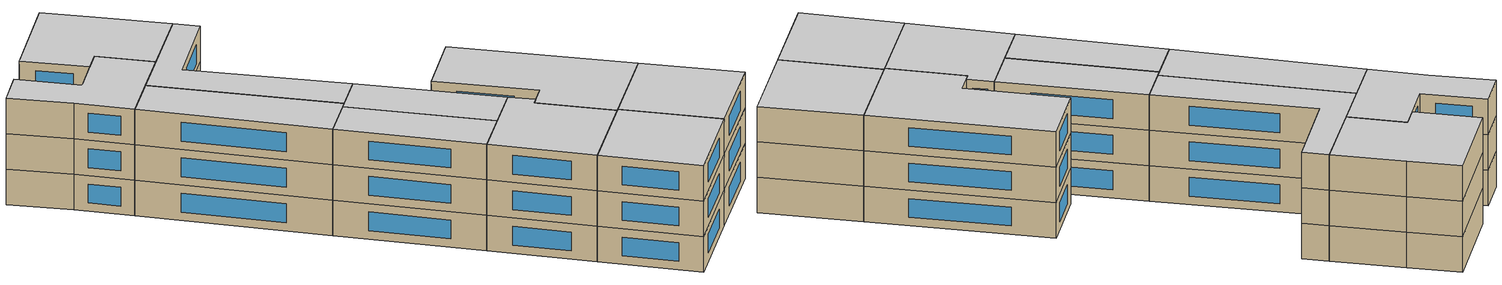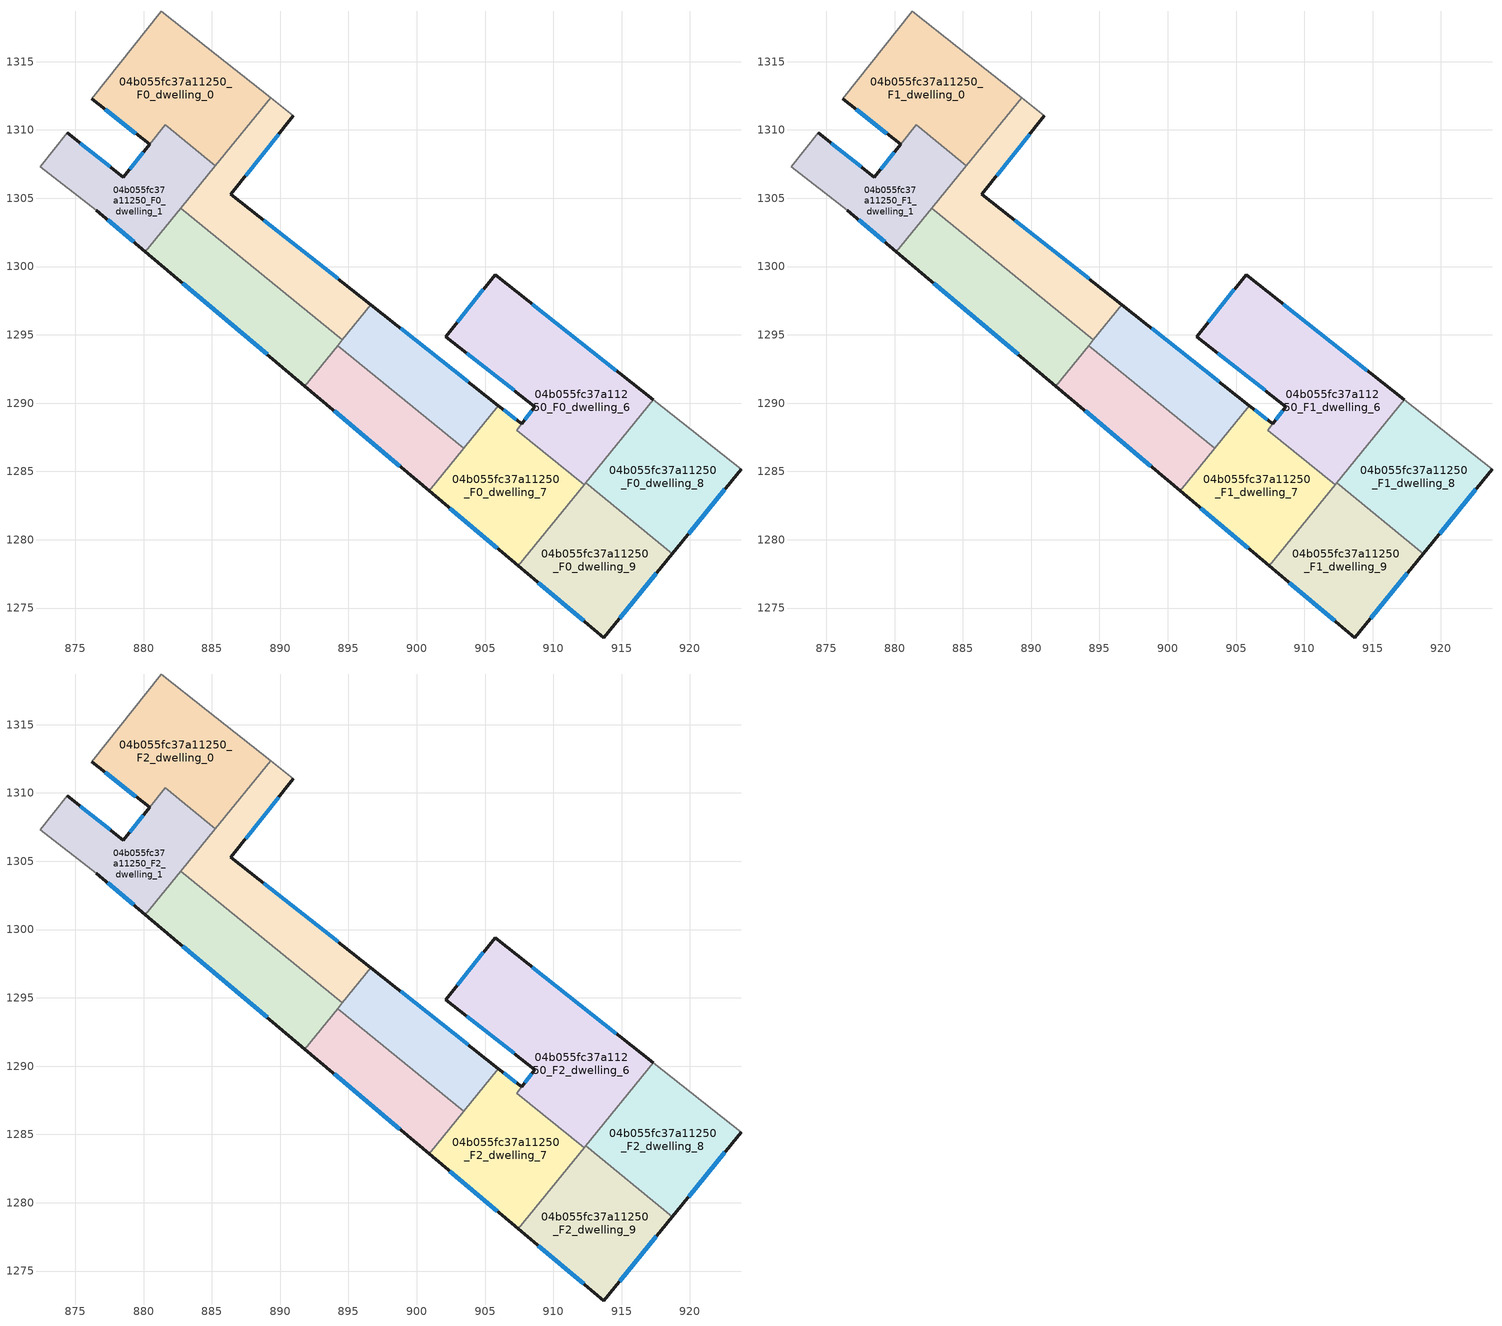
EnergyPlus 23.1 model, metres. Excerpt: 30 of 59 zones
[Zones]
04b055fc37a11250_F0_dwelling_0
 floor ground (EU_floor_Construction): 884.63,1316.06 889.3,1312.37 885.25,1307.39 881.58,1310.38 880.44,1308.95 876.19,1312.3 881.28,1318.7 z0
 wall outside (EU_wall_Construction): 876.19,1312.3 880.44,1308.95 z0:3
 wall adiabatic (EU_wall_Construction): 889.3,1312.37 884.63,1316.06 881.28,1318.7 876.19,1312.3 z0:3
 wall to 04b055fc37a11250_F0_dwelling_2 (EU_wall_Construction): 885.25,1307.39 889.3,1312.37 z0:3
 wall to 04b055fc37a11250_F0_dwelling_1 (EU_wall_Construction): 880.44,1308.95 881.58,1310.38 885.25,1307.39 z0:3
 window (EU_Window_Construction): 877.19,1311.51 879.44,1309.74 z0.7:2.3
04b055fc37a11250_F0_dwelling_1
 floor ground (EU_floor_Construction): 885.25,1307.39 880.13,1301.1 876.54,1304.13 872.42,1307.29 874.41,1309.8 878.53,1306.55 880.44,1308.95 881.59,1310.38 z0
 wall outside (EU_wall_Construction): 876.54,1304.13 880.13,1301.1 / 880.44,1308.95 878.53,1306.55 874.41,1309.8 z0:3
 wall adiabatic (EU_wall_Construction): 874.41,1309.8 872.42,1307.29 876.54,1304.13 z0:3
 wall to 04b055fc37a11250_F0_dwelling_3 (EU_wall_Construction): 880.13,1301.1 882.72,1304.28 z0:3
 wall to 04b055fc37a11250_F0_dwelling_2 (EU_wall_Construction): 882.72,1304.28 885.25,1307.39 z0:3
 window (EU_Window_Construction): 877.38,1303.42 879.29,1301.81 / 877.56,1307.31 875.38,1309.04 / 879.99,1308.38 878.97,1307.11 z0.7:2.3
04b055fc37a11250_F0_dwelling_2
 floor ground (EU_floor_Construction): 890.97,1311.05 886.39,1305.3 896.65,1297.2 894.57,1294.64 882.72,1304.28 889.3,1312.37 z0
 wall outside (EU_wall_Construction): 896.65,1297.2 886.39,1305.3 890.97,1311.05 z0:3
 wall to 04b055fc37a11250_F0_dwelling_3 (EU_wall_Construction): 882.72,1304.28 894.57,1294.64 z0:3
 wall adiabatic (EU_wall_Construction): 890.97,1311.05 889.3,1312.37 z0:3
 wall to 04b055fc37a11250_F0_dwelling_4 (EU_wall_Construction): 894.57,1294.64 896.65,1297.2 z0:3
 window (EU_Window_Construction): 894.24,1299.1 888.8,1303.39 / 887.47,1306.65 889.89,1309.7 z0.7:2.3
04b055fc37a11250_F0_dwelling_3
 floor ground (EU_floor_Construction): 894.57,1294.64 891.81,1291.25 880.13,1301.1 882.72,1304.28 z0
 wall outside (EU_wall_Construction): 880.13,1301.1 891.81,1291.25 z0:3
 wall to 04b055fc37a11250_F0_dwelling_5 (EU_wall_Construction): 891.81,1291.25 894.22,1294.22 z0:3
 wall to 04b055fc37a11250_F0_dwelling_4 (EU_wall_Construction): 894.22,1294.22 894.57,1294.64 z0:3
 window (EU_Window_Construction): 882.88,1298.79 889.07,1293.56 z0.7:2.3
04b055fc37a11250_F0_dwelling_4
 floor ground (EU_floor_Construction): 905.98,1289.83 903.45,1286.71 894.22,1294.22 896.65,1297.2 z0
 wall outside (EU_wall_Construction): 905.98,1289.83 896.65,1297.2 z0:3
 wall to 04b055fc37a11250_F0_dwelling_5 (EU_wall_Construction): 894.22,1294.22 903.45,1286.71 z0:3
 wall to 04b055fc37a11250_F0_dwelling_7 (EU_wall_Construction): 903.45,1286.71 905.98,1289.83 z0:3
 window (EU_Window_Construction): 903.79,1291.56 898.84,1295.47 z0.7:2.3
04b055fc37a11250_F0_dwelling_5
 floor ground (EU_floor_Construction): 903.45,1286.71 900.9,1283.58 891.81,1291.25 894.22,1294.22 z0
 wall outside (EU_wall_Construction): 891.81,1291.25 900.9,1283.58 z0:3
 wall to 04b055fc37a11250_F0_dwelling_7 (EU_wall_Construction): 900.9,1283.58 903.45,1286.71 z0:3
 window (EU_Window_Construction): 893.95,1289.45 898.77,1285.38 z0.7:2.3
04b055fc37a11250_F0_dwelling_6
 floor ground (EU_floor_Construction): 917.32,1290.23 912.26,1284.01 907.32,1288.03 908.66,1289.72 902.13,1294.86 905.73,1299.39 z0
 wall outside (EU_wall_Construction): 917.32,1290.23 905.73,1299.39 902.13,1294.86 908.66,1289.72 907.68,1288.49 z0:3
 wall to 04b055fc37a11250_F0_dwelling_7 (EU_wall_Construction): 907.68,1288.49 907.31,1288.03 / 907.32,1288.03 912.26,1284.01 z0:3
 wall to 04b055fc37a11250_F0_dwelling_8 (EU_wall_Construction): 912.37,1284.15 917.32,1290.23 z0:3
 wall to 04b055fc37a11250_F0_dwelling_9 (EU_wall_Construction): 912.26,1284.01 912.37,1284.15 z0:3
 window (EU_Window_Construction): 908.43,1289.43 907.91,1288.78 / 903.66,1293.65 907.12,1290.93 / 904.89,1298.33 902.98,1295.93 / 914.6,1292.38 908.45,1297.24 z0.7:2.3
04b055fc37a11250_F0_dwelling_7
 floor ground (EU_floor_Construction): 907.68,1288.49 907.31,1288.03 912.26,1284.01 907.43,1278.08 900.9,1283.58 905.98,1289.83 z0
 wall outside (EU_wall_Construction): 900.9,1283.58 907.43,1278.08 / 907.68,1288.49 905.98,1289.83 z0:3
 wall to 04b055fc37a11250_F0_dwelling_9 (EU_wall_Construction): 907.43,1278.08 912.26,1284.01 z0:3
 window (EU_Window_Construction): 902.44,1282.29 905.9,1279.37 / 907.28,1288.8 906.38,1289.51 z0.7:2.3
04b055fc37a11250_F0_dwelling_8
 floor ground (EU_floor_Construction): 923.74,1285.16 918.72,1278.99 912.38,1284.15 917.32,1290.23 z0
 wall outside (EU_wall_Construction): 918.72,1278.99 923.74,1285.16 z0:3
 wall to 04b055fc37a11250_F0_dwelling_9 (EU_wall_Construction): 912.38,1284.15 918.72,1278.99 z0:3
 wall adiabatic (EU_wall_Construction): 923.74,1285.16 917.32,1290.23 z0:3
 window (EU_Window_Construction): 919.9,1280.44 922.56,1283.71 z0.7:2.3
04b055fc37a11250_F0_dwelling_9
 floor ground (EU_floor_Construction): 918.72,1278.99 913.7,1272.81 907.43,1278.08 912.38,1284.15 z0
 wall outside (EU_wall_Construction): 907.43,1278.08 913.7,1272.81 918.72,1278.99 z0:3
 window (EU_Window_Construction): 908.9,1276.84 912.23,1274.05 / 914.88,1274.26 917.54,1277.54 z0.7:2.3
04b055fc37a11250_F1_dwelling_0
 floor to 04b055fc37a11250_F0_dwelling_0 (EU_floor_Construction): 884.63,1316.06 889.3,1312.37 885.25,1307.39 881.58,1310.38 880.44,1308.95 876.19,1312.3 881.28,1318.7 z3
 wall outside (EU_wall_Construction): 876.19,1312.3 880.44,1308.95 z3:6
 wall adiabatic (EU_wall_Construction): 889.3,1312.37 884.63,1316.06 881.28,1318.7 876.19,1312.3 z3:6
 wall to 04b055fc37a11250_F1_dwelling_2 (EU_wall_Construction): 885.25,1307.39 889.3,1312.37 z3:6
 wall to 04b055fc37a11250_F1_dwelling_1 (EU_wall_Construction): 880.44,1308.95 881.58,1310.38 885.25,1307.39 z3:6
 window (EU_Window_Construction): 877.19,1311.51 879.44,1309.74 z3.7:5.3
04b055fc37a11250_F1_dwelling_1
 floor to 04b055fc37a11250_F0_dwelling_1 (EU_floor_Construction): 885.25,1307.39 880.13,1301.1 876.54,1304.13 872.42,1307.29 874.41,1309.8 878.53,1306.55 880.44,1308.95 881.59,1310.38 z3
 wall outside (EU_wall_Construction): 876.54,1304.13 880.13,1301.1 / 880.44,1308.95 878.53,1306.55 874.41,1309.8 z3:6
 wall adiabatic (EU_wall_Construction): 874.41,1309.8 872.42,1307.29 876.54,1304.13 z3:6
 wall to 04b055fc37a11250_F1_dwelling_3 (EU_wall_Construction): 880.13,1301.1 882.72,1304.28 z3:6
 wall to 04b055fc37a11250_F1_dwelling_2 (EU_wall_Construction): 882.72,1304.28 885.25,1307.39 z3:6
 window (EU_Window_Construction): 877.38,1303.42 879.29,1301.81 / 877.56,1307.31 875.38,1309.04 / 879.99,1308.38 878.97,1307.11 z3.7:5.3
04b055fc37a11250_F1_dwelling_2
 floor to 04b055fc37a11250_F0_dwelling_2 (EU_floor_Construction): 890.97,1311.05 886.39,1305.3 896.65,1297.2 894.57,1294.64 882.72,1304.28 889.3,1312.37 z3
 wall outside (EU_wall_Construction): 896.65,1297.2 886.39,1305.3 890.97,1311.05 z3:6
 wall to 04b055fc37a11250_F1_dwelling_3 (EU_wall_Construction): 882.72,1304.28 894.57,1294.64 z3:6
 wall adiabatic (EU_wall_Construction): 890.97,1311.05 889.3,1312.37 z3:6
 wall to 04b055fc37a11250_F1_dwelling_4 (EU_wall_Construction): 894.57,1294.64 896.65,1297.2 z3:6
 window (EU_Window_Construction): 894.24,1299.1 888.8,1303.39 / 887.47,1306.65 889.89,1309.7 z3.7:5.3
04b055fc37a11250_F1_dwelling_3
 floor to 04b055fc37a11250_F0_dwelling_3 (EU_floor_Construction): 894.57,1294.64 891.81,1291.25 880.13,1301.1 882.72,1304.28 z3
 wall outside (EU_wall_Construction): 880.13,1301.1 891.81,1291.25 z3:6
 wall to 04b055fc37a11250_F1_dwelling_5 (EU_wall_Construction): 891.81,1291.25 894.22,1294.22 z3:6
 wall to 04b055fc37a11250_F1_dwelling_4 (EU_wall_Construction): 894.22,1294.22 894.57,1294.64 z3:6
 window (EU_Window_Construction): 882.88,1298.79 889.07,1293.56 z3.7:5.3
04b055fc37a11250_F1_dwelling_4
 floor to 04b055fc37a11250_F0_dwelling_4 (EU_floor_Construction): 905.98,1289.83 903.45,1286.71 894.22,1294.22 896.65,1297.2 z3
 wall outside (EU_wall_Construction): 905.98,1289.83 896.65,1297.2 z3:6
 wall to 04b055fc37a11250_F1_dwelling_5 (EU_wall_Construction): 894.22,1294.22 903.45,1286.71 z3:6
 wall to 04b055fc37a11250_F1_dwelling_7 (EU_wall_Construction): 903.45,1286.71 905.98,1289.83 z3:6
 window (EU_Window_Construction): 903.79,1291.56 898.84,1295.47 z3.7:5.3
04b055fc37a11250_F1_dwelling_5
 floor to 04b055fc37a11250_F0_dwelling_5 (EU_floor_Construction): 903.45,1286.71 900.9,1283.58 891.81,1291.25 894.22,1294.22 z3
 wall outside (EU_wall_Construction): 891.81,1291.25 900.9,1283.58 z3:6
 wall to 04b055fc37a11250_F1_dwelling_7 (EU_wall_Construction): 900.9,1283.58 903.45,1286.71 z3:6
 window (EU_Window_Construction): 893.95,1289.45 898.77,1285.38 z3.7:5.3
04b055fc37a11250_F1_dwelling_6
 floor to 04b055fc37a11250_F0_dwelling_6 (EU_floor_Construction): 917.32,1290.23 912.26,1284.01 907.31,1288.03 908.66,1289.72 902.13,1294.86 905.73,1299.39 z3
 wall outside (EU_wall_Construction): 917.32,1290.23 905.73,1299.39 902.13,1294.86 908.66,1289.72 907.68,1288.49 z3:6
 wall to 04b055fc37a11250_F1_dwelling_7 (EU_wall_Construction): 907.68,1288.49 907.31,1288.03 / 907.32,1288.03 912.26,1284.01 z3:6
 wall to 04b055fc37a11250_F1_dwelling_8 (EU_wall_Construction): 912.37,1284.15 917.32,1290.23 z3:6
 wall to 04b055fc37a11250_F1_dwelling_9 (EU_wall_Construction): 912.26,1284.01 912.37,1284.15 z3:6
 window (EU_Window_Construction): 908.43,1289.43 907.91,1288.78 / 903.66,1293.65 907.12,1290.93 / 904.89,1298.33 902.98,1295.93 / 914.6,1292.38 908.45,1297.24 z3.7:5.3
04b055fc37a11250_F1_dwelling_7
 floor to 04b055fc37a11250_F0_dwelling_7 (EU_floor_Construction): 907.68,1288.49 907.31,1288.03 912.26,1284.01 907.43,1278.08 900.9,1283.58 905.98,1289.83 z3
 wall outside (EU_wall_Construction): 900.9,1283.58 907.43,1278.08 / 907.68,1288.49 905.98,1289.83 z3:6
 wall to 04b055fc37a11250_F1_dwelling_9 (EU_wall_Construction): 907.43,1278.08 912.26,1284.01 z3:6
 window (EU_Window_Construction): 902.44,1282.29 905.9,1279.37 / 907.28,1288.8 906.38,1289.51 z3.7:5.3
04b055fc37a11250_F1_dwelling_8
 floor to 04b055fc37a11250_F0_dwelling_8 (EU_floor_Construction): 923.74,1285.16 918.72,1278.99 912.38,1284.15 917.32,1290.23 z3
 wall outside (EU_wall_Construction): 918.72,1278.99 923.74,1285.16 z3:6
 wall to 04b055fc37a11250_F1_dwelling_9 (EU_wall_Construction): 912.38,1284.15 918.72,1278.99 z3:6
 wall adiabatic (EU_wall_Construction): 923.74,1285.16 917.32,1290.23 z3:6
 window (EU_Window_Construction): 919.9,1280.44 922.56,1283.71 z3.7:5.3
04b055fc37a11250_F1_dwelling_9
 floor to 04b055fc37a11250_F0_dwelling_9 (EU_floor_Construction): 918.72,1278.99 913.7,1272.81 907.43,1278.08 912.38,1284.15 z3
 wall outside (EU_wall_Construction): 907.43,1278.08 913.7,1272.81 918.72,1278.99 z3:6
 window (EU_Window_Construction): 908.9,1276.84 912.23,1274.05 / 914.88,1274.26 917.54,1277.54 z3.7:5.3
04b055fc37a11250_F2_dwelling_0
 floor to 04b055fc37a11250_F1_dwelling_0 (EU_floor_Construction): 884.63,1316.06 889.3,1312.37 885.25,1307.39 881.58,1310.38 880.44,1308.95 876.19,1312.3 881.28,1318.7 z6
 wall outside (EU_wall_Construction): 876.19,1312.3 880.44,1308.95 z6:9
 wall adiabatic (EU_wall_Construction): 889.3,1312.37 884.63,1316.06 881.28,1318.7 876.19,1312.3 z6:9
 wall to 04b055fc37a11250_F2_dwelling_2 (EU_wall_Construction): 885.25,1307.39 889.3,1312.37 z6:9
 wall to 04b055fc37a11250_F2_dwelling_1 (EU_wall_Construction): 880.44,1308.95 881.58,1310.38 885.25,1307.39 z6:9
 window (EU_Window_Construction): 877.19,1311.51 879.44,1309.74 z6.7:8.3
 ceiling to 04b055fc37a11250_F3_dwelling_0 (EU_floor_Construction): 885.25,1307.39 889.3,1312.37 884.63,1316.06 881.28,1318.7 876.19,1312.3 880.44,1308.95 881.58,1310.38 z9
04b055fc37a11250_F2_dwelling_1
 floor to 04b055fc37a11250_F1_dwelling_1 (EU_floor_Construction): 885.25,1307.39 880.13,1301.1 876.54,1304.13 872.42,1307.29 874.41,1309.8 878.53,1306.55 880.44,1308.95 881.59,1310.38 z6
 wall outside (EU_wall_Construction): 876.54,1304.13 880.13,1301.1 / 880.44,1308.95 878.53,1306.55 874.41,1309.8 z6:9
 wall adiabatic (EU_wall_Construction): 874.41,1309.8 872.42,1307.29 876.54,1304.13 z6:9
 wall to 04b055fc37a11250_F2_dwelling_3 (EU_wall_Construction): 880.13,1301.1 882.72,1304.28 z6:9
 wall to 04b055fc37a11250_F2_dwelling_2 (EU_wall_Construction): 882.72,1304.28 885.25,1307.39 z6:9
 window (EU_Window_Construction): 877.38,1303.42 879.29,1301.81 / 877.56,1307.31 875.38,1309.04 / 879.99,1308.38 878.97,1307.11 z6.7:8.3
 ceiling to 04b055fc37a11250_F3_dwelling_1 (EU_floor_Construction): 880.13,1301.1 885.25,1307.39 881.59,1310.38 880.44,1308.95 878.53,1306.55 874.41,1309.8 872.42,1307.29 876.54,1304.13 z9
04b055fc37a11250_F2_dwelling_2
 floor to 04b055fc37a11250_F1_dwelling_2 (EU_floor_Construction): 890.97,1311.05 886.39,1305.3 896.65,1297.2 894.57,1294.64 882.72,1304.28 889.3,1312.37 z6
 wall outside (EU_wall_Construction): 896.65,1297.2 886.39,1305.3 890.97,1311.05 z6:9
 wall to 04b055fc37a11250_F2_dwelling_3 (EU_wall_Construction): 882.72,1304.28 894.57,1294.64 z6:9
 wall adiabatic (EU_wall_Construction): 890.97,1311.05 889.3,1312.37 z6:9
 wall to 04b055fc37a11250_F2_dwelling_4 (EU_wall_Construction): 894.57,1294.64 896.65,1297.2 z6:9
 window (EU_Window_Construction): 894.24,1299.1 888.8,1303.39 / 887.47,1306.65 889.89,1309.7 z6.7:8.3
 ceiling to 04b055fc37a11250_F3_dwelling_2 (EU_floor_Construction): 894.57,1294.64 896.65,1297.2 886.39,1305.3 890.97,1311.05 889.3,1312.37 882.72,1304.28 z9
04b055fc37a11250_F2_dwelling_3
 floor to 04b055fc37a11250_F1_dwelling_3 (EU_floor_Construction): 894.57,1294.64 891.81,1291.25 880.13,1301.1 882.72,1304.28 z6
 wall outside (EU_wall_Construction): 880.13,1301.1 891.81,1291.25 z6:9
 wall to 04b055fc37a11250_F2_dwelling_5 (EU_wall_Construction): 891.81,1291.25 894.22,1294.22 z6:9
 wall to 04b055fc37a11250_F2_dwelling_4 (EU_wall_Construction): 894.22,1294.22 894.57,1294.64 z6:9
 window (EU_Window_Construction): 882.88,1298.79 889.07,1293.56 z6.7:8.3
 ceiling to 04b055fc37a11250_F3_dwelling_3 (EU_floor_Construction): 891.81,1291.25 894.57,1294.64 882.72,1304.28 880.13,1301.1 z9
04b055fc37a11250_F2_dwelling_4
 floor to 04b055fc37a11250_F1_dwelling_4 (EU_floor_Construction): 905.98,1289.83 903.45,1286.71 894.22,1294.22 896.65,1297.2 z6
 wall outside (EU_wall_Construction): 905.98,1289.83 896.65,1297.2 z6:9
 wall to 04b055fc37a11250_F2_dwelling_5 (EU_wall_Construction): 894.22,1294.22 903.45,1286.71 z6:9
 wall to 04b055fc37a11250_F2_dwelling_7 (EU_wall_Construction): 903.45,1286.71 905.98,1289.83 z6:9
 window (EU_Window_Construction): 903.79,1291.56 898.84,1295.47 z6.7:8.3
 ceiling to 04b055fc37a11250_F3_dwelling_4 (EU_floor_Construction): 903.45,1286.71 905.98,1289.83 896.65,1297.2 894.22,1294.22 z9
04b055fc37a11250_F2_dwelling_5
 floor to 04b055fc37a11250_F1_dwelling_5 (EU_floor_Construction): 903.45,1286.71 900.9,1283.58 891.81,1291.25 894.22,1294.22 z6
 wall outside (EU_wall_Construction): 891.81,1291.25 900.9,1283.58 z6:9
 wall to 04b055fc37a11250_F2_dwelling_7 (EU_wall_Construction): 900.9,1283.58 903.45,1286.71 z6:9
 window (EU_Window_Construction): 893.95,1289.45 898.77,1285.38 z6.7:8.3
 ceiling to 04b055fc37a11250_F3_dwelling_5 (EU_floor_Construction): 900.9,1283.58 903.45,1286.71 894.22,1294.22 891.81,1291.25 z9
04b055fc37a11250_F2_dwelling_6
 floor to 04b055fc37a11250_F1_dwelling_6 (EU_floor_Construction): 917.32,1290.23 912.26,1284.01 907.31,1288.03 908.66,1289.72 902.13,1294.86 905.73,1299.39 z6
 wall outside (EU_wall_Construction): 917.32,1290.23 905.73,1299.39 902.13,1294.86 908.66,1289.72 907.68,1288.49 z6:9
 wall to 04b055fc37a11250_F2_dwelling_7 (EU_wall_Construction): 907.68,1288.49 907.31,1288.03 / 907.32,1288.03 912.26,1284.01 z6:9
 wall to 04b055fc37a11250_F2_dwelling_8 (EU_wall_Construction): 912.37,1284.15 917.32,1290.23 z6:9
 wall to 04b055fc37a11250_F2_dwelling_9 (EU_wall_Construction): 912.26,1284.01 912.37,1284.15 z6:9
 window (EU_Window_Construction): 908.43,1289.43 907.91,1288.78 / 903.66,1293.65 907.12,1290.93 / 904.89,1298.33 902.98,1295.93 / 914.6,1292.38 908.45,1297.24 z6.7:8.3
 ceiling to 04b055fc37a11250_F3_dwelling_6 (EU_floor_Construction): 912.26,1284.01 917.32,1290.23 905.73,1299.39 902.13,1294.86 908.66,1289.72 907.31,1288.03 z9
04b055fc37a11250_F2_dwelling_7
 floor to 04b055fc37a11250_F1_dwelling_7 (EU_floor_Construction): 907.68,1288.49 907.31,1288.03 912.26,1284.01 907.43,1278.08 900.9,1283.58 905.98,1289.83 z6
 wall outside (EU_wall_Construction): 900.9,1283.58 907.43,1278.08 / 907.68,1288.49 905.98,1289.83 z6:9
 wall to 04b055fc37a11250_F2_dwelling_9 (EU_wall_Construction): 907.43,1278.08 912.26,1284.01 z6:9
 window (EU_Window_Construction): 902.44,1282.29 905.9,1279.37 / 907.28,1288.8 906.38,1289.51 z6.7:8.3
 ceiling to 04b055fc37a11250_F3_dwelling_7 (EU_floor_Construction): 907.43,1278.08 912.26,1284.01 907.31,1288.03 907.68,1288.49 905.98,1289.83 900.9,1283.58 z9
04b055fc37a11250_F2_dwelling_8
 floor to 04b055fc37a11250_F1_dwelling_8 (EU_floor_Construction): 923.74,1285.16 918.72,1278.99 912.38,1284.15 917.32,1290.23 z6
 wall outside (EU_wall_Construction): 918.72,1278.99 923.74,1285.16 z6:9
 wall to 04b055fc37a11250_F2_dwelling_9 (EU_wall_Construction): 912.38,1284.15 918.72,1278.99 z6:9
 wall adiabatic (EU_wall_Construction): 923.74,1285.16 917.32,1290.23 z6:9
 window (EU_Window_Construction): 919.9,1280.44 922.56,1283.71 z6.7:8.3
 ceiling to 04b055fc37a11250_F3_dwelling_8 (EU_floor_Construction): 918.72,1278.99 923.74,1285.16 917.32,1290.23 912.38,1284.15 z9
04b055fc37a11250_F2_dwelling_9
 floor to 04b055fc37a11250_F1_dwelling_9 (EU_floor_Construction): 918.72,1278.99 913.7,1272.81 907.43,1278.08 912.38,1284.15 z6
 wall outside (EU_wall_Construction): 907.43,1278.08 913.7,1272.81 918.72,1278.99 z6:9
 window (EU_Window_Construction): 908.9,1276.84 912.23,1274.05 / 914.88,1274.26 917.54,1277.54 z6.7:8.3
 ceiling to 04b055fc37a11250_F3_dwelling_9 (EU_floor_Construction): 913.7,1272.81 918.72,1278.99 912.38,1284.15 907.43,1278.08 z9
[Building]
EU S2 Campaign: North Axis=0; Terrain=City; Solar Distribution=FullExterior
[Site:Location]
Budapest.Ferenc.Liszt.Intl.AP: Latitude=47.437; Longitude=19.256; Time Zone=1; Elevation=185
[SizingPeriod:WeatherFileDays]
AnnualSizingPeriod: Begin Month=1; Begin Day of Month=1; End Month=12; End Day of Month=31; Day of Week for Start Day=Monday; Use Weather File Daylight Saving Period=No; Use Weather File Rain and Snow Indicators=No
[MATERIAL]
EU_InternalMass_Material: Roughness=MediumRough; Thickness=0.1; Conductivity=1; Density=1800; Specific Heat=900; Thermal Absorptance=0.9; Solar Absorptance=0.7; Visible Absorptance=0.7
[MATERIAL:NOMASS] Roughness=MediumRough; Thermal Absorptance=0.9; Solar Absorptance=0.7; Visible Absorptance=0.7
Name | Thermal Resistance
EU_wall_NoMass | 0.832559
EU_floor_NoMass | 0.872794
[WINDOWMATERIAL:SIMPLEGLAZINGSYSTEM]
EU_Window_SimpleGlazing: UFactor=2.79869; Solar Heat Gain Coefficient=0.75; Visible Transmittance=0.75
[CONSTRUCTION]
EU_wall_Construction: EU_wall_NoMass
EU_floor_Construction: EU_floor_NoMass
EU_Window_Construction: EU_Window_SimpleGlazing
EU_InternalMass_Construction: EU_InternalMass_Material
[ZONE] Type=1; Multiplier=1; Ceiling Height=autocalculate; Floor Area=autocalculate; Part of Total Floor Area=Yes
Name | Volume
04b055fc37a11250_F0_dwelling_0; 04b055fc37a11250_F1_dwelling_0; 04b055fc37a11250_F2_dwelling_0 | 224.225
04b055fc37a11250_F0_dwelling_1; 04b055fc37a11250_F1_dwelling_1; 04b055fc37a11250_F2_dwelling_1 | 163.487
04b055fc37a11250_F0_dwelling_2; 04b055fc37a11250_F1_dwelling_2; 04b055fc37a11250_F2_dwelling_2 | 193.877
04b055fc37a11250_F0_dwelling_3; 04b055fc37a11250_F1_dwelling_3; 04b055fc37a11250_F2_dwelling_3 | 193.87
04b055fc37a11250_F0_dwelling_4; 04b055fc37a11250_F1_dwelling_4; 04b055fc37a11250_F2_dwelling_4 | 140.153
04b055fc37a11250_F0_dwelling_5; 04b055fc37a11250_F1_dwelling_5; 04b055fc37a11250_F2_dwelling_5 | 140.13
04b055fc37a11250_F0_dwelling_6 | 297.636
04b055fc37a11250_F1_dwelling_6; 04b055fc37a11250_F2_dwelling_6 | 297.654
04b055fc37a11250_F0_dwelling_7; 04b055fc37a11250_F1_dwelling_7; 04b055fc37a11250_F2_dwelling_7 | 197.529
04b055fc37a11250_F0_dwelling_8; 04b055fc37a11250_F1_dwelling_8; 04b055fc37a11250_F2_dwelling_8 | 193.865
04b055fc37a11250_F0_dwelling_9; 04b055fc37a11250_F1_dwelling_9; 04b055fc37a11250_F2_dwelling_9 | 193.862
[INTERNALMASS] Construction=EU_InternalMass_Construction
Name | Zone or ZoneList | Surface Area
04b055fc37a11250_F0_dwelling_0_EU_InternalMass | 04b055fc37a11250_F0_dwelling_0 | 74.7411
04b055fc37a11250_F0_dwelling_1_EU_InternalMass | 04b055fc37a11250_F0_dwelling_1 | 54.5002
04b055fc37a11250_F0_dwelling_2_EU_InternalMass | 04b055fc37a11250_F0_dwelling_2 | 64.6256
04b055fc37a11250_F0_dwelling_3_EU_InternalMass | 04b055fc37a11250_F0_dwelling_3 | 64.6232
04b055fc37a11250_F0_dwelling_4_EU_InternalMass | 04b055fc37a11250_F0_dwelling_4 | 46.7178
04b055fc37a11250_F0_dwelling_5_EU_InternalMass | 04b055fc37a11250_F0_dwelling_5 | 46.7098
04b055fc37a11250_F0_dwelling_6_EU_InternalMass | 04b055fc37a11250_F0_dwelling_6 | 99.2135
04b055fc37a11250_F0_dwelling_7_EU_InternalMass | 04b055fc37a11250_F0_dwelling_7 | 65.853
04b055fc37a11250_F0_dwelling_8_EU_InternalMass | 04b055fc37a11250_F0_dwelling_8 | 64.6218
04b055fc37a11250_F0_dwelling_9_EU_InternalMass | 04b055fc37a11250_F0_dwelling_9 | 64.6206
04b055fc37a11250_F1_dwelling_0_EU_InternalMass | 04b055fc37a11250_F1_dwelling_0 | 74.7411
04b055fc37a11250_F1_dwelling_1_EU_InternalMass | 04b055fc37a11250_F1_dwelling_1 | 54.5002
04b055fc37a11250_F1_dwelling_2_EU_InternalMass | 04b055fc37a11250_F1_dwelling_2 | 64.6256
04b055fc37a11250_F1_dwelling_3_EU_InternalMass | 04b055fc37a11250_F1_dwelling_3 | 64.6232
04b055fc37a11250_F1_dwelling_4_EU_InternalMass | 04b055fc37a11250_F1_dwelling_4 | 46.7178
04b055fc37a11250_F1_dwelling_5_EU_InternalMass | 04b055fc37a11250_F1_dwelling_5 | 46.7098
04b055fc37a11250_F1_dwelling_6_EU_InternalMass | 04b055fc37a11250_F1_dwelling_6 | 99.2135
04b055fc37a11250_F1_dwelling_7_EU_InternalMass | 04b055fc37a11250_F1_dwelling_7 | 65.853
04b055fc37a11250_F1_dwelling_8_EU_InternalMass | 04b055fc37a11250_F1_dwelling_8 | 64.6218
04b055fc37a11250_F1_dwelling_9_EU_InternalMass | 04b055fc37a11250_F1_dwelling_9 | 64.6206
04b055fc37a11250_F2_dwelling_0_EU_InternalMass | 04b055fc37a11250_F2_dwelling_0 | 74.7411
04b055fc37a11250_F2_dwelling_1_EU_InternalMass | 04b055fc37a11250_F2_dwelling_1 | 54.5002
04b055fc37a11250_F2_dwelling_2_EU_InternalMass | 04b055fc37a11250_F2_dwelling_2 | 64.6256
04b055fc37a11250_F2_dwelling_3_EU_InternalMass | 04b055fc37a11250_F2_dwelling_3 | 64.6232
04b055fc37a11250_F2_dwelling_4_EU_InternalMass | 04b055fc37a11250_F2_dwelling_4 | 46.7178
04b055fc37a11250_F2_dwelling_5_EU_InternalMass | 04b055fc37a11250_F2_dwelling_5 | 46.7098
04b055fc37a11250_F2_dwelling_6_EU_InternalMass | 04b055fc37a11250_F2_dwelling_6 | 99.2135
04b055fc37a11250_F2_dwelling_7_EU_InternalMass | 04b055fc37a11250_F2_dwelling_7 | 65.853
04b055fc37a11250_F2_dwelling_8_EU_InternalMass | 04b055fc37a11250_F2_dwelling_8 | 64.6218
04b055fc37a11250_F2_dwelling_9_EU_InternalMass | 04b055fc37a11250_F2_dwelling_9 | 64.6206
[OTHEREQUIPMENT] Fuel Type=Electricity; Design Level Calculation Method=Watts/Area; Power per Zone Floor Area=1; Fraction Latent=0; Fraction Radiant=0; Fraction Lost=0; Carbon Dioxide Generation Rate=0; EndUse Subcategory=EU_Step8_InternalGains
Name | Zone or ZoneList or Space or SpaceList | Schedule
EU_Step8_InternalGain_04b055fc37a11250_F0_dwelling_0_f000 | 04b055fc37a11250_F0_dwelling_0 | EU_Step8_GainSchedule_04b055fc37a11250_F0_dwelling_0_f000
EU_Step8_InternalGain_04b055fc37a11250_F0_dwelling_1_f000 | 04b055fc37a11250_F0_dwelling_1 | EU_Step8_GainSchedule_04b055fc37a11250_F0_dwelling_1_f000
EU_Step8_InternalGain_04b055fc37a11250_F0_dwelling_2_f000 | 04b055fc37a11250_F0_dwelling_2 | EU_Step8_GainSchedule_04b055fc37a11250_F0_dwelling_2_f000
EU_Step8_InternalGain_04b055fc37a11250_F0_dwelling_3_f000 | 04b055fc37a11250_F0_dwelling_3 | EU_Step8_GainSchedule_04b055fc37a11250_F0_dwelling_3_f000
EU_Step8_InternalGain_04b055fc37a11250_F0_dwelling_4_f000 | 04b055fc37a11250_F0_dwelling_4 | EU_Step8_GainSchedule_04b055fc37a11250_F0_dwelling_4_f000
EU_Step8_InternalGain_04b055fc37a11250_F0_dwelling_5_f000 | 04b055fc37a11250_F0_dwelling_5 | EU_Step8_GainSchedule_04b055fc37a11250_F0_dwelling_5_f000
EU_Step8_InternalGain_04b055fc37a11250_F0_dwelling_6_f000 | 04b055fc37a11250_F0_dwelling_6 | EU_Step8_GainSchedule_04b055fc37a11250_F0_dwelling_6_f000
EU_Step8_InternalGain_04b055fc37a11250_F0_dwelling_7_f000 | 04b055fc37a11250_F0_dwelling_7 | EU_Step8_GainSchedule_04b055fc37a11250_F0_dwelling_7_f000
EU_Step8_InternalGain_04b055fc37a11250_F0_dwelling_8_f000 | 04b055fc37a11250_F0_dwelling_8 | EU_Step8_GainSchedule_04b055fc37a11250_F0_dwelling_8_f000
EU_Step8_InternalGain_04b055fc37a11250_F0_dwelling_9_f000 | 04b055fc37a11250_F0_dwelling_9 | EU_Step8_GainSchedule_04b055fc37a11250_F0_dwelling_9_f000
EU_Step8_InternalGain_04b055fc37a11250_F1_dwelling_0_f000 | 04b055fc37a11250_F1_dwelling_0 | EU_Step8_GainSchedule_04b055fc37a11250_F1_dwelling_0_f000
EU_Step8_InternalGain_04b055fc37a11250_F1_dwelling_1_f000 | 04b055fc37a11250_F1_dwelling_1 | EU_Step8_GainSchedule_04b055fc37a11250_F1_dwelling_1_f000
EU_Step8_InternalGain_04b055fc37a11250_F1_dwelling_2_f000 | 04b055fc37a11250_F1_dwelling_2 | EU_Step8_GainSchedule_04b055fc37a11250_F1_dwelling_2_f000
EU_Step8_InternalGain_04b055fc37a11250_F1_dwelling_3_f000 | 04b055fc37a11250_F1_dwelling_3 | EU_Step8_GainSchedule_04b055fc37a11250_F1_dwelling_3_f000
EU_Step8_InternalGain_04b055fc37a11250_F1_dwelling_4_f000 | 04b055fc37a11250_F1_dwelling_4 | EU_Step8_GainSchedule_04b055fc37a11250_F1_dwelling_4_f000
EU_Step8_InternalGain_04b055fc37a11250_F1_dwelling_5_f000 | 04b055fc37a11250_F1_dwelling_5 | EU_Step8_GainSchedule_04b055fc37a11250_F1_dwelling_5_f000
EU_Step8_InternalGain_04b055fc37a11250_F1_dwelling_6_f000 | 04b055fc37a11250_F1_dwelling_6 | EU_Step8_GainSchedule_04b055fc37a11250_F1_dwelling_6_f000
EU_Step8_InternalGain_04b055fc37a11250_F1_dwelling_7_f000 | 04b055fc37a11250_F1_dwelling_7 | EU_Step8_GainSchedule_04b055fc37a11250_F1_dwelling_7_f000
EU_Step8_InternalGain_04b055fc37a11250_F1_dwelling_8_f000 | 04b055fc37a11250_F1_dwelling_8 | EU_Step8_GainSchedule_04b055fc37a11250_F1_dwelling_8_f000
EU_Step8_InternalGain_04b055fc37a11250_F1_dwelling_9_f000 | 04b055fc37a11250_F1_dwelling_9 | EU_Step8_GainSchedule_04b055fc37a11250_F1_dwelling_9_f000
EU_Step8_InternalGain_04b055fc37a11250_F2_dwelling_0_f000 | 04b055fc37a11250_F2_dwelling_0 | EU_Step8_GainSchedule_04b055fc37a11250_F2_dwelling_0_f000
EU_Step8_InternalGain_04b055fc37a11250_F2_dwelling_1_f000 | 04b055fc37a11250_F2_dwelling_1 | EU_Step8_GainSchedule_04b055fc37a11250_F2_dwelling_1_f000
EU_Step8_InternalGain_04b055fc37a11250_F2_dwelling_2_f000 | 04b055fc37a11250_F2_dwelling_2 | EU_Step8_GainSchedule_04b055fc37a11250_F2_dwelling_2_f000
EU_Step8_InternalGain_04b055fc37a11250_F2_dwelling_3_f000 | 04b055fc37a11250_F2_dwelling_3 | EU_Step8_GainSchedule_04b055fc37a11250_F2_dwelling_3_f000
EU_Step8_InternalGain_04b055fc37a11250_F2_dwelling_4_f000 | 04b055fc37a11250_F2_dwelling_4 | EU_Step8_GainSchedule_04b055fc37a11250_F2_dwelling_4_f000
EU_Step8_InternalGain_04b055fc37a11250_F2_dwelling_5_f000 | 04b055fc37a11250_F2_dwelling_5 | EU_Step8_GainSchedule_04b055fc37a11250_F2_dwelling_5_f000
EU_Step8_InternalGain_04b055fc37a11250_F2_dwelling_6_f000 | 04b055fc37a11250_F2_dwelling_6 | EU_Step8_GainSchedule_04b055fc37a11250_F2_dwelling_6_f000
EU_Step8_InternalGain_04b055fc37a11250_F2_dwelling_7_f000 | 04b055fc37a11250_F2_dwelling_7 | EU_Step8_GainSchedule_04b055fc37a11250_F2_dwelling_7_f000
EU_Step8_InternalGain_04b055fc37a11250_F2_dwelling_8_f000 | 04b055fc37a11250_F2_dwelling_8 | EU_Step8_GainSchedule_04b055fc37a11250_F2_dwelling_8_f000
EU_Step8_InternalGain_04b055fc37a11250_F2_dwelling_9_f000 | 04b055fc37a11250_F2_dwelling_9 | EU_Step8_GainSchedule_04b055fc37a11250_F2_dwelling_9_f000
[ZONEVENTILATION:DESIGNFLOWRATE] Schedule=EU_AlwaysOn; Design Flow Rate Calculation Method=AirChanges/Hour; Air Changes per Hour=0.475469; Ventilation Type=Natural; Fan Pressure Rise=0; Fan Total Efficiency=1; Constant Term Coefficient=1; Temperature Term Coefficient=0; Velocity Term Coefficient=0; Velocity Squared Term Coefficient=0; Minimum Indoor Temperature=-100; Maximum Indoor Temperature=100; Delta Temperature=-100; Minimum Outdoor Temperature=-100; Maximum Outdoor Temperature=100; Maximum Wind Speed=40
Name | Zone or ZoneList or Space or SpaceList
EU_ConstantAir_04b055fc37a11250_F0_dwelling_0 | 04b055fc37a11250_F0_dwelling_0
EU_ConstantAir_04b055fc37a11250_F0_dwelling_1 | 04b055fc37a11250_F0_dwelling_1
EU_ConstantAir_04b055fc37a11250_F0_dwelling_2 | 04b055fc37a11250_F0_dwelling_2
EU_ConstantAir_04b055fc37a11250_F0_dwelling_3 | 04b055fc37a11250_F0_dwelling_3
EU_ConstantAir_04b055fc37a11250_F0_dwelling_4 | 04b055fc37a11250_F0_dwelling_4
EU_ConstantAir_04b055fc37a11250_F0_dwelling_5 | 04b055fc37a11250_F0_dwelling_5
EU_ConstantAir_04b055fc37a11250_F0_dwelling_6 | 04b055fc37a11250_F0_dwelling_6
EU_ConstantAir_04b055fc37a11250_F0_dwelling_7 | 04b055fc37a11250_F0_dwelling_7
EU_ConstantAir_04b055fc37a11250_F0_dwelling_8 | 04b055fc37a11250_F0_dwelling_8
EU_ConstantAir_04b055fc37a11250_F0_dwelling_9 | 04b055fc37a11250_F0_dwelling_9
EU_ConstantAir_04b055fc37a11250_F1_dwelling_0 | 04b055fc37a11250_F1_dwelling_0
EU_ConstantAir_04b055fc37a11250_F1_dwelling_1 | 04b055fc37a11250_F1_dwelling_1
EU_ConstantAir_04b055fc37a11250_F1_dwelling_2 | 04b055fc37a11250_F1_dwelling_2
EU_ConstantAir_04b055fc37a11250_F1_dwelling_3 | 04b055fc37a11250_F1_dwelling_3
EU_ConstantAir_04b055fc37a11250_F1_dwelling_4 | 04b055fc37a11250_F1_dwelling_4
EU_ConstantAir_04b055fc37a11250_F1_dwelling_5 | 04b055fc37a11250_F1_dwelling_5
EU_ConstantAir_04b055fc37a11250_F1_dwelling_6 | 04b055fc37a11250_F1_dwelling_6
EU_ConstantAir_04b055fc37a11250_F1_dwelling_7 | 04b055fc37a11250_F1_dwelling_7
EU_ConstantAir_04b055fc37a11250_F1_dwelling_8 | 04b055fc37a11250_F1_dwelling_8
EU_ConstantAir_04b055fc37a11250_F1_dwelling_9 | 04b055fc37a11250_F1_dwelling_9
EU_ConstantAir_04b055fc37a11250_F2_dwelling_0 | 04b055fc37a11250_F2_dwelling_0
EU_ConstantAir_04b055fc37a11250_F2_dwelling_1 | 04b055fc37a11250_F2_dwelling_1
EU_ConstantAir_04b055fc37a11250_F2_dwelling_2 | 04b055fc37a11250_F2_dwelling_2
EU_ConstantAir_04b055fc37a11250_F2_dwelling_3 | 04b055fc37a11250_F2_dwelling_3
EU_ConstantAir_04b055fc37a11250_F2_dwelling_4 | 04b055fc37a11250_F2_dwelling_4
EU_ConstantAir_04b055fc37a11250_F2_dwelling_5 | 04b055fc37a11250_F2_dwelling_5
EU_ConstantAir_04b055fc37a11250_F2_dwelling_6 | 04b055fc37a11250_F2_dwelling_6
EU_ConstantAir_04b055fc37a11250_F2_dwelling_7 | 04b055fc37a11250_F2_dwelling_7
EU_ConstantAir_04b055fc37a11250_F2_dwelling_8 | 04b055fc37a11250_F2_dwelling_8
EU_ConstantAir_04b055fc37a11250_F2_dwelling_9 | 04b055fc37a11250_F2_dwelling_9
[HVACTEMPLATE:THERMOSTAT] Constant Heating Setpoint=20; Constant Cooling Setpoint=50
EU_HeatOnly_04b055fc37a11250_F0_dwelling_0; EU_HeatOnly_04b055fc37a11250_F0_dwelling_1; EU_HeatOnly_04b055fc37a11250_F0_dwelling_2; EU_HeatOnly_04b055fc37a11250_F0_dwelling_3; EU_HeatOnly_04b055fc37a11250_F0_dwelling_4; EU_HeatOnly_04b055fc37a11250_F0_dwelling_5; EU_HeatOnly_04b055fc37a11250_F0_dwelling_6; EU_HeatOnly_04b055fc37a11250_F0_dwelling_7; EU_HeatOnly_04b055fc37a11250_F0_dwelling_8; EU_HeatOnly_04b055fc37a11250_F0_dwelling_9; EU_HeatOnly_04b055fc37a11250_F1_dwelling_0; EU_HeatOnly_04b055fc37a11250_F1_dwelling_1; EU_HeatOnly_04b055fc37a11250_F1_dwelling_2; EU_HeatOnly_04b055fc37a11250_F1_dwelling_3; EU_HeatOnly_04b055fc37a11250_F1_dwelling_4; EU_HeatOnly_04b055fc37a11250_F1_dwelling_5; EU_HeatOnly_04b055fc37a11250_F1_dwelling_6; EU_HeatOnly_04b055fc37a11250_F1_dwelling_7; EU_HeatOnly_04b055fc37a11250_F1_dwelling_8; EU_HeatOnly_04b055fc37a11250_F1_dwelling_9; EU_HeatOnly_04b055fc37a11250_F2_dwelling_0; EU_HeatOnly_04b055fc37a11250_F2_dwelling_1; EU_HeatOnly_04b055fc37a11250_F2_dwelling_2; EU_HeatOnly_04b055fc37a11250_F2_dwelling_3; EU_HeatOnly_04b055fc37a11250_F2_dwelling_4; EU_HeatOnly_04b055fc37a11250_F2_dwelling_5; EU_HeatOnly_04b055fc37a11250_F2_dwelling_6; EU_HeatOnly_04b055fc37a11250_F2_dwelling_7; EU_HeatOnly_04b055fc37a11250_F2_dwelling_8; EU_HeatOnly_04b055fc37a11250_F2_dwelling_9; EU_HeatOnly_04b055fc37a11250_F3_dwelling_0; EU_HeatOnly_04b055fc37a11250_F3_dwelling_1; EU_HeatOnly_04b055fc37a11250_F3_dwelling_2; EU_HeatOnly_04b055fc37a11250_F3_dwelling_3; EU_HeatOnly_04b055fc37a11250_F3_dwelling_4; EU_HeatOnly_04b055fc37a11250_F3_dwelling_5; EU_HeatOnly_04b055fc37a11250_F3_dwelling_6; EU_HeatOnly_04b055fc37a11250_F3_dwelling_7; EU_HeatOnly_04b055fc37a11250_F3_dwelling_8; EU_HeatOnly_04b055fc37a11250_F3_dwelling_9; EU_HeatOnly_04b055fc37a11250_F4_dwelling_0; EU_HeatOnly_04b055fc37a11250_F4_dwelling_1; EU_HeatOnly_04b055fc37a11250_F4_dwelling_2; EU_HeatOnly_04b055fc37a11250_F4_dwelling_3; EU_HeatOnly_04b055fc37a11250_F4_dwelling_4; EU_HeatOnly_04b055fc37a11250_F4_dwelling_5; EU_HeatOnly_04b055fc37a11250_F4_dwelling_6; EU_HeatOnly_04b055fc37a11250_F4_dwelling_7; EU_HeatOnly_04b055fc37a11250_F4_dwelling_8; EU_HeatOnly_04b055fc37a11250_F4_dwelling_9; EU_HeatOnly_04b055fc37a11250_F5_dwelling_0; EU_HeatOnly_04b055fc37a11250_F5_dwelling_1; EU_HeatOnly_04b055fc37a11250_F5_dwelling_2; EU_HeatOnly_04b055fc37a11250_F5_dwelling_3; EU_HeatOnly_04b055fc37a11250_F5_dwelling_4; EU_HeatOnly_04b055fc37a11250_F5_dwelling_5; EU_HeatOnly_04b055fc37a11250_F5_dwelling_6; EU_HeatOnly_04b055fc37a11250_F5_dwelling_7; EU_HeatOnly_04b055fc37a11250_F5_dwelling_8
[HVACTEMPLATE:ZONE:IDEALLOADSAIRSYSTEM] System Availability Schedule=EU_AlwaysOn; Maximum Heating Supply Air Temperature=50; Minimum Cooling Supply Air Temperature=13; Maximum Heating Supply Air Humidity Ratio=0.0156; Minimum Cooling Supply Air Humidity Ratio=0.0077; Heating Limit=NoLimit; Cooling Limit=NoLimit; Heating Availability Schedule=EU_AlwaysOn; Cooling Availability Schedule=EU_CoolingOff; Dehumidification Control Type=ConstantSensibleHeatRatio; Cooling Sensible Heat Ratio=0.7; Dehumidification Setpoint=60; Humidification Control Type=None; Humidification Setpoint=30; Outdoor Air Method=None; Outdoor Air Flow Rate per Person=0.00944; Outdoor Air Flow Rate per Zone Floor Area=0; Outdoor Air Flow Rate per Zone=0; Demand Controlled Ventilation Type=None; Outdoor Air Economizer Type=NoEconomizer; Heat Recovery Type=None; Sensible Heat Recovery Effectiveness=0.7; Latent Heat Recovery Effectiveness=0.65
Name | Template Thermostat
04b055fc37a11250_F0_dwelling_0 | EU_HeatOnly_04b055fc37a11250_F0_dwelling_0
04b055fc37a11250_F0_dwelling_1 | EU_HeatOnly_04b055fc37a11250_F0_dwelling_1
04b055fc37a11250_F0_dwelling_2 | EU_HeatOnly_04b055fc37a11250_F0_dwelling_2
04b055fc37a11250_F0_dwelling_3 | EU_HeatOnly_04b055fc37a11250_F0_dwelling_3
04b055fc37a11250_F0_dwelling_4 | EU_HeatOnly_04b055fc37a11250_F0_dwelling_4
04b055fc37a11250_F0_dwelling_5 | EU_HeatOnly_04b055fc37a11250_F0_dwelling_5
04b055fc37a11250_F0_dwelling_6 | EU_HeatOnly_04b055fc37a11250_F0_dwelling_6
04b055fc37a11250_F0_dwelling_7 | EU_HeatOnly_04b055fc37a11250_F0_dwelling_7
04b055fc37a11250_F0_dwelling_8 | EU_HeatOnly_04b055fc37a11250_F0_dwelling_8
04b055fc37a11250_F0_dwelling_9 | EU_HeatOnly_04b055fc37a11250_F0_dwelling_9
04b055fc37a11250_F1_dwelling_0 | EU_HeatOnly_04b055fc37a11250_F1_dwelling_0
04b055fc37a11250_F1_dwelling_1 | EU_HeatOnly_04b055fc37a11250_F1_dwelling_1
04b055fc37a11250_F1_dwelling_2 | EU_HeatOnly_04b055fc37a11250_F1_dwelling_2
04b055fc37a11250_F1_dwelling_3 | EU_HeatOnly_04b055fc37a11250_F1_dwelling_3
04b055fc37a11250_F1_dwelling_4 | EU_HeatOnly_04b055fc37a11250_F1_dwelling_4
04b055fc37a11250_F1_dwelling_5 | EU_HeatOnly_04b055fc37a11250_F1_dwelling_5
04b055fc37a11250_F1_dwelling_6 | EU_HeatOnly_04b055fc37a11250_F1_dwelling_6
04b055fc37a11250_F1_dwelling_7 | EU_HeatOnly_04b055fc37a11250_F1_dwelling_7
04b055fc37a11250_F1_dwelling_8 | EU_HeatOnly_04b055fc37a11250_F1_dwelling_8
04b055fc37a11250_F1_dwelling_9 | EU_HeatOnly_04b055fc37a11250_F1_dwelling_9
04b055fc37a11250_F2_dwelling_0 | EU_HeatOnly_04b055fc37a11250_F2_dwelling_0
04b055fc37a11250_F2_dwelling_1 | EU_HeatOnly_04b055fc37a11250_F2_dwelling_1
04b055fc37a11250_F2_dwelling_2 | EU_HeatOnly_04b055fc37a11250_F2_dwelling_2
04b055fc37a11250_F2_dwelling_3 | EU_HeatOnly_04b055fc37a11250_F2_dwelling_3
04b055fc37a11250_F2_dwelling_4 | EU_HeatOnly_04b055fc37a11250_F2_dwelling_4
04b055fc37a11250_F2_dwelling_5 | EU_HeatOnly_04b055fc37a11250_F2_dwelling_5
04b055fc37a11250_F2_dwelling_6 | EU_HeatOnly_04b055fc37a11250_F2_dwelling_6
04b055fc37a11250_F2_dwelling_7 | EU_HeatOnly_04b055fc37a11250_F2_dwelling_7
04b055fc37a11250_F2_dwelling_8 | EU_HeatOnly_04b055fc37a11250_F2_dwelling_8
04b055fc37a11250_F2_dwelling_9 | EU_HeatOnly_04b055fc37a11250_F2_dwelling_9
[SIZING:ZONE] Zone Cooling Design Supply Air Temperature Input Method=SupplyAirTemperature; Zone Cooling Design Supply Air Temperature=13; Zone Heating Design Supply Air Temperature Input Method=SupplyAirTemperature; Zone Heating Design Supply Air Temperature=50; Zone Cooling Design Supply Air Humidity Ratio=0.008; Zone Heating Design Supply Air Humidity Ratio=0.008; Cooling Design Air Flow Method=DesignDay; Cooling Design Air Flow Rate=0; Cooling Minimum Air Flow per Zone Floor Area=0.000762; Cooling Minimum Air Flow=0; Cooling Minimum Air Flow Fraction=0.2; Heating Design Air Flow Method=DesignDay; Heating Design Air Flow Rate=0; Heating Maximum Air Flow per Zone Floor Area=0.002032; Heating Maximum Air Flow=0.141576; Heating Maximum Air Flow Fraction=0.3; Account for Dedicated Outdoor Air System=No; Dedicated Outdoor Air System Control Strategy=NeutralSupplyAir; Dedicated Outdoor Air Low Setpoint Temperature for Design=autosize; Dedicated Outdoor Air High Setpoint Temperature for Design=autosize; Zone Load Sizing Method=Sensible Load Only No Latent Load; Zone Latent Cooling Design Supply Air Humidity Ratio Input Method=HumidityRatioDifference; Zone Cooling Design Supply Air Humidity Ratio Difference=0.005; Zone Latent Heating Design Supply Air Humidity Ratio Input Method=HumidityRatioDifference; Zone Humidification Design Supply Air Humidity Ratio Difference=0.005
04b055fc37a11250_F0_dwelling_0; 04b055fc37a11250_F0_dwelling_1; 04b055fc37a11250_F0_dwelling_2; 04b055fc37a11250_F0_dwelling_3; 04b055fc37a11250_F0_dwelling_4; 04b055fc37a11250_F0_dwelling_5; 04b055fc37a11250_F0_dwelling_6; 04b055fc37a11250_F0_dwelling_7; 04b055fc37a11250_F0_dwelling_8; 04b055fc37a11250_F0_dwelling_9; 04b055fc37a11250_F1_dwelling_0; 04b055fc37a11250_F1_dwelling_1; 04b055fc37a11250_F1_dwelling_2; 04b055fc37a11250_F1_dwelling_3; 04b055fc37a11250_F1_dwelling_4; 04b055fc37a11250_F1_dwelling_5; 04b055fc37a11250_F1_dwelling_6; 04b055fc37a11250_F1_dwelling_7; 04b055fc37a11250_F1_dwelling_8; 04b055fc37a11250_F1_dwelling_9; 04b055fc37a11250_F2_dwelling_0; 04b055fc37a11250_F2_dwelling_1; 04b055fc37a11250_F2_dwelling_2; 04b055fc37a11250_F2_dwelling_3; 04b055fc37a11250_F2_dwelling_4; 04b055fc37a11250_F2_dwelling_5; 04b055fc37a11250_F2_dwelling_6; 04b055fc37a11250_F2_dwelling_7; 04b055fc37a11250_F2_dwelling_8; 04b055fc37a11250_F2_dwelling_9
[SCHEDULE:CONSTANT]
Name | Hourly Value
EU_AlwaysOn | 1
EU_CoolingOff | 0
[SCHEDULE:FILE] Column Number=1; Rows to Skip at Top=0; Number of Hours of Data=8760; Column Separator=Comma; Interpolate to Timestep=No; Minutes per Item=60; Adjust Schedule for Daylight Savings=Yes
Name | File
EU_Step8_GainSchedule_04b055fc37a11250_F0_dwelling_0_f000 | ../../schedules/04b055fc37a11250/04b055fc37a11250_F0_dwelling_0_f000_gain.csv
EU_Step8_GainSchedule_04b055fc37a11250_F0_dwelling_1_f000 | ../../schedules/04b055fc37a11250/04b055fc37a11250_F0_dwelling_1_f000_gain.csv
EU_Step8_GainSchedule_04b055fc37a11250_F0_dwelling_2_f000 | ../../schedules/04b055fc37a11250/04b055fc37a11250_F0_dwelling_2_f000_gain.csv
EU_Step8_GainSchedule_04b055fc37a11250_F0_dwelling_3_f000 | ../../schedules/04b055fc37a11250/04b055fc37a11250_F0_dwelling_3_f000_gain.csv
EU_Step8_GainSchedule_04b055fc37a11250_F0_dwelling_4_f000 | ../../schedules/04b055fc37a11250/04b055fc37a11250_F0_dwelling_4_f000_gain.csv
EU_Step8_GainSchedule_04b055fc37a11250_F0_dwelling_5_f000 | ../../schedules/04b055fc37a11250/04b055fc37a11250_F0_dwelling_5_f000_gain.csv
EU_Step8_GainSchedule_04b055fc37a11250_F0_dwelling_6_f000 | ../../schedules/04b055fc37a11250/04b055fc37a11250_F0_dwelling_6_f000_gain.csv
EU_Step8_GainSchedule_04b055fc37a11250_F0_dwelling_7_f000 | ../../schedules/04b055fc37a11250/04b055fc37a11250_F0_dwelling_7_f000_gain.csv
EU_Step8_GainSchedule_04b055fc37a11250_F0_dwelling_8_f000 | ../../schedules/04b055fc37a11250/04b055fc37a11250_F0_dwelling_8_f000_gain.csv
EU_Step8_GainSchedule_04b055fc37a11250_F0_dwelling_9_f000 | ../../schedules/04b055fc37a11250/04b055fc37a11250_F0_dwelling_9_f000_gain.csv
EU_Step8_GainSchedule_04b055fc37a11250_F1_dwelling_0_f000 | ../../schedules/04b055fc37a11250/04b055fc37a11250_F1_dwelling_0_f000_gain.csv
EU_Step8_GainSchedule_04b055fc37a11250_F1_dwelling_1_f000 | ../../schedules/04b055fc37a11250/04b055fc37a11250_F1_dwelling_1_f000_gain.csv
EU_Step8_GainSchedule_04b055fc37a11250_F1_dwelling_2_f000 | ../../schedules/04b055fc37a11250/04b055fc37a11250_F1_dwelling_2_f000_gain.csv
EU_Step8_GainSchedule_04b055fc37a11250_F1_dwelling_3_f000 | ../../schedules/04b055fc37a11250/04b055fc37a11250_F1_dwelling_3_f000_gain.csv
EU_Step8_GainSchedule_04b055fc37a11250_F1_dwelling_4_f000 | ../../schedules/04b055fc37a11250/04b055fc37a11250_F1_dwelling_4_f000_gain.csv
EU_Step8_GainSchedule_04b055fc37a11250_F1_dwelling_5_f000 | ../../schedules/04b055fc37a11250/04b055fc37a11250_F1_dwelling_5_f000_gain.csv
EU_Step8_GainSchedule_04b055fc37a11250_F1_dwelling_6_f000 | ../../schedules/04b055fc37a11250/04b055fc37a11250_F1_dwelling_6_f000_gain.csv
EU_Step8_GainSchedule_04b055fc37a11250_F1_dwelling_7_f000 | ../../schedules/04b055fc37a11250/04b055fc37a11250_F1_dwelling_7_f000_gain.csv
EU_Step8_GainSchedule_04b055fc37a11250_F1_dwelling_8_f000 | ../../schedules/04b055fc37a11250/04b055fc37a11250_F1_dwelling_8_f000_gain.csv
EU_Step8_GainSchedule_04b055fc37a11250_F1_dwelling_9_f000 | ../../schedules/04b055fc37a11250/04b055fc37a11250_F1_dwelling_9_f000_gain.csv
EU_Step8_GainSchedule_04b055fc37a11250_F2_dwelling_0_f000 | ../../schedules/04b055fc37a11250/04b055fc37a11250_F2_dwelling_0_f000_gain.csv
EU_Step8_GainSchedule_04b055fc37a11250_F2_dwelling_1_f000 | ../../schedules/04b055fc37a11250/04b055fc37a11250_F2_dwelling_1_f000_gain.csv
EU_Step8_GainSchedule_04b055fc37a11250_F2_dwelling_2_f000 | ../../schedules/04b055fc37a11250/04b055fc37a11250_F2_dwelling_2_f000_gain.csv
EU_Step8_GainSchedule_04b055fc37a11250_F2_dwelling_3_f000 | ../../schedules/04b055fc37a11250/04b055fc37a11250_F2_dwelling_3_f000_gain.csv
EU_Step8_GainSchedule_04b055fc37a11250_F2_dwelling_4_f000 | ../../schedules/04b055fc37a11250/04b055fc37a11250_F2_dwelling_4_f000_gain.csv
EU_Step8_GainSchedule_04b055fc37a11250_F2_dwelling_5_f000 | ../../schedules/04b055fc37a11250/04b055fc37a11250_F2_dwelling_5_f000_gain.csv
EU_Step8_GainSchedule_04b055fc37a11250_F2_dwelling_6_f000 | ../../schedules/04b055fc37a11250/04b055fc37a11250_F2_dwelling_6_f000_gain.csv
EU_Step8_GainSchedule_04b055fc37a11250_F2_dwelling_7_f000 | ../../schedules/04b055fc37a11250/04b055fc37a11250_F2_dwelling_7_f000_gain.csv
EU_Step8_GainSchedule_04b055fc37a11250_F2_dwelling_8_f000 | ../../schedules/04b055fc37a11250/04b055fc37a11250_F2_dwelling_8_f000_gain.csv
EU_Step8_GainSchedule_04b055fc37a11250_F2_dwelling_9_f000 | ../../schedules/04b055fc37a11250/04b055fc37a11250_F2_dwelling_9_f000_gain.csv
